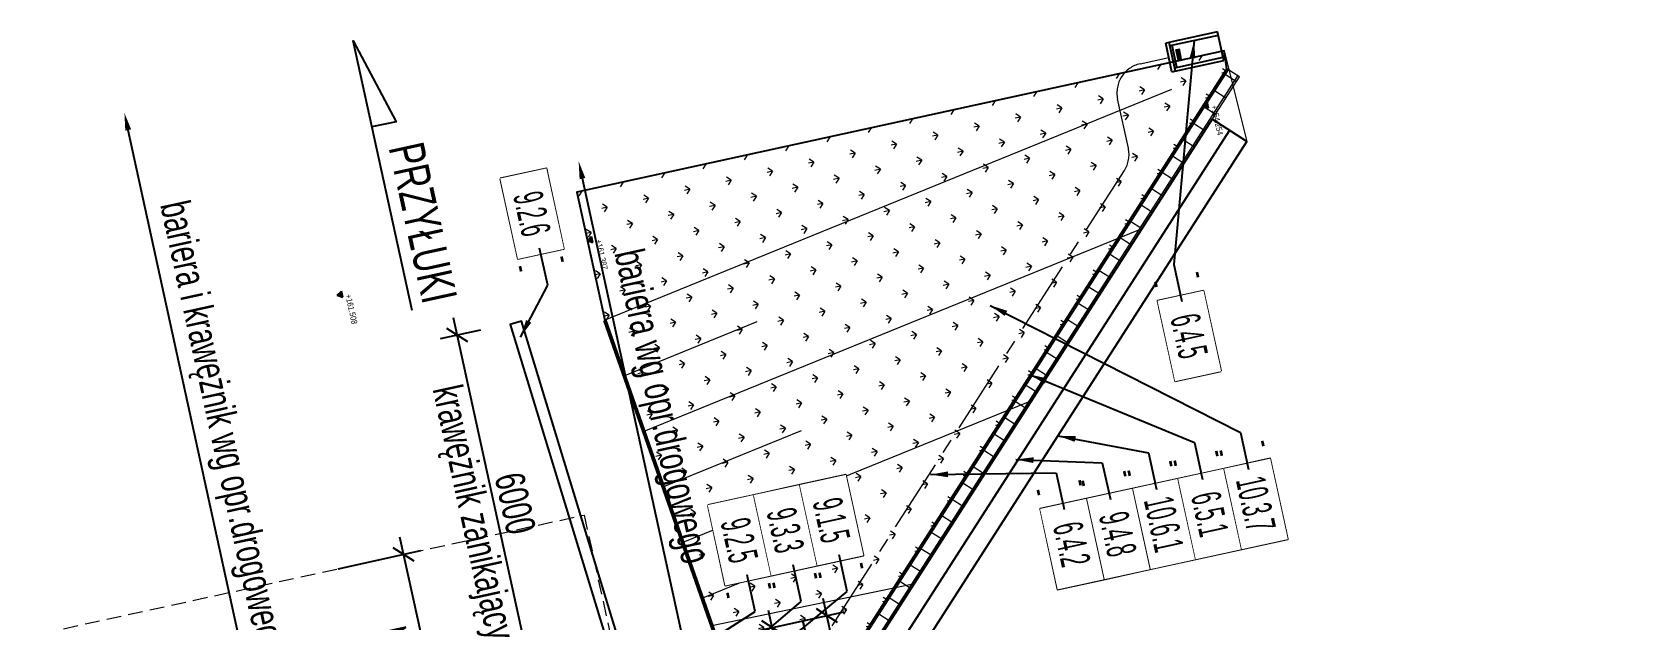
# Model space of a CAD drawing. Header units: metres. Extents: x 8416582 to 8417409, y 5771873 to 5772737.
# Drawn here: x 8416696.01 to 8416723.1, y 5772263.98 to 5772273.95 of the extents above; entities that cross this region are included whole.
import ezdxf
from ezdxf.enums import TextEntityAlignment as Align

# ---------------------------------------------------------------- set-up
doc = ezdxf.new("R2010")
doc.units = ezdxf.units.M
doc.set_wipeout_variables(frame=1)
doc.header["$PDSIZE"] = 0.05
doc.linetypes.add('CENTER', pattern=[2, 1.25, -0.25, 0.25, -0.25])
doc.linetypes.add('HIDDEN', pattern=[0.375, 0.25, -0.125])
for name, color, linetype in [('00RysOpi-T', 2, 'Continuous'), ('AII_M_balustrady', 8, 'Continuous'), ('AII_M_konstrukcja beton', 3, 'Continuous'), ('AII_M_krawężnik', 9, 'Continuous'), ('AII_M_opisy do legendy', 2, 'Continuous'), ('AII_M_opisy kierunki', 1, 'Continuous'), ('AII_odwodnienie_drenaż', 140, 'Continuous')]:
    doc.layers.add(name, color=color, linetype=linetype)
for name, color, linetype, lineweight in [('AII_D_skarpa', 62, 'Continuous', 50), ('AII_M_konstrukcja 0.18', 9, 'Continuous', 18), ('AII_M_konstrukcja 0.25', 1, 'Continuous', 25), ('AII_M_kreskowanie', 8, 'Continuous', 0), ('AII_M_odwodnienie', 8, 'Continuous', 9), ('AII_M_opisy wymiary', 1, 'Continuous', 25), ('AII_M_skarpy', 9, 'Continuous', 18), ('AII_M_wymiary', 1, 'Continuous', 25)]:
    doc.layers.add(name, color=color, linetype=linetype, lineweight=lineweight)
doc.layers.add('AII_M_opisy rzedne skarpy', color=6, linetype='Continuous', plot=False)
doc.layers.add('AII_M_przedmiar', color=1, linetype='Continuous', plot=False)
doc.styles.add('CDMSTYLE', font='CDMSIMPL.shx', dxfattribs={"width": 0.7, "bigfont": 'CDMBIGPL.shx'})
doc.linetypes.add('OGRODZENIE1', pattern='A,6.35,-2.54,[133,ltypeshp.shx,S=2.54,R=0,X=-2.54,Y=0],-2.54,25.4', length=36.83)
doc.dimstyles.new('CDM-ME200MM', dxfattribs={"dimscale": 0.2, "dimtxt": 2.5, "dimasz": 1.5, "dimexe": 1.5, "dimexo": 5, "dimgap": 0.5, "dimtad": 1, "dimdec": 0, "dimlfac": 1000, "dimrnd": 1, "dimzin": 9, "dimtxsty": 'CDMSTYLE', "dimblk": 'OBLIQUE', "dimcen": 2.5, "dimdle": 1.5, "dimclrd": 9, "dimclre": 9, "dimclrt": 1, "dimadec": 1, "dimazin": 2, "dimtfac": 1, "dimtdec": 0, "dimtix": 1, "dimtmove": 2, "dimatfit": 3, "dimfxl": 1, "dimtvp": 1, "dimtolj": 1, "dimtzin": 0, "dimlwd": 25, "dimlwe": 25, "dimarcsym": 0})
doc.dimstyles.new('CDM-ME200MM$7', dxfattribs={"dimscale": 0.2, "dimtxt": 2.5, "dimasz": 1.5, "dimexe": 1.5, "dimexo": 5, "dimgap": 0.5, "dimtad": 1, "dimdec": 0, "dimlfac": 1000, "dimrnd": 1, "dimzin": 9, "dimtxsty": 'CDMSTYLE', "dimblk": 'OBLIQUE', "dimcen": 2.5, "dimdle": 1.5, "dimclrd": 9, "dimclre": 9, "dimclrt": 1, "dimadec": 1, "dimazin": 2, "dimtfac": 1, "dimtdec": 0, "dimtix": 1, "dimtmove": 2, "dimatfit": 3, "dimfxl": 1, "dimtvp": 1, "dimtolj": 1, "dimtzin": 0, "dimlwd": 25, "dimlwe": 25, "dimarcsym": 0})

# ---------------------------------------------------------------- blocks, each defined once
blk = doc.blocks.new('_OBLIQUE')
at = {"color": 0, "linetype": 'ByBlock'}
blk.add_line((-0.5, -0.5), (0.5, 0.5), dxfattribs=at)
blk = doc.blocks.new('*D70')
at = {"layer": 'AII_M_opisy wymiary', "color": 9, "lineweight": 25, "transparency": 16777216}
for p, q in [((8416709.53, 5772259.483), (8416708.517, 5772264.124)), ((8416707.642, 5772263.626), (8416708.874, 5772263.895)), ((8416708.527, 5772259.571), (8416709.759, 5772259.84))]:
    blk.add_line(p, q, dxfattribs=at)
at = {"layer": 'Defpoints', "color": 0, "lineweight": 25, "transparency": 16777216}
for p in [(8416708.581, 5772263.831), (8416706.665, 5772263.412), (8416707.55, 5772259.358, 0)]:
    blk.add_point(p, dxfattribs=at)
at = {"layer": 'AII_M_opisy wymiary', "color": 9, "lineweight": 25, "transparency": 16777216, "xscale": 0.3, "yscale": 0.3, "zscale": 0.3}
for p, rotation in [((8416708.581, 5772263.831), 102.3200789319986), ((8416709.466, 5772259.776), 282.3200789319986)]:
    blk.add_blockref('_OBLIQUE', p, dxfattribs=dict(at, rotation=rotation))
at = {"layer": 'AII_M_opisy wymiary', "color": 1, "lineweight": 25, "transparency": 16777216, "insert": (8416709.365, 5772261.878), "char_height": 0.5, "attachment_point": 5, "rotation": 282.3201, "style": 'CDMSTYLE', "bg_fill": 3, "box_fill_scale": 1.1, "bg_fill_color": 256, "bg_fill_true_color": 13158600, "bg_fill_transparency": 0}
blk.add_mtext('\\A1;4150', dxfattribs=at)
blk = doc.blocks.new('*D83')
at = {"layer": 'AII_M_opisy wymiary', "color": 9, "lineweight": 25, "transparency": 16777216}
for p, q in [((8416704.579, 5772262.642), (8416703.17, 5772269.09)), ((8416703.627, 5772268.883), (8416702.941, 5772268.733)), ((8416704.908, 5772263.021), (8416704.221, 5772262.871))]:
    blk.add_line(p, q, dxfattribs=at)
at = {"layer": 'Defpoints', "color": 0, "lineweight": 25, "transparency": 16777216}
for p in [(8416704.604, 5772269.096), (8416703.234, 5772268.797), (8416705.885, 5772263.234)]:
    blk.add_point(p, dxfattribs=at)
at = {"layer": 'AII_M_opisy wymiary', "color": 9, "lineweight": 25, "transparency": 16777216, "xscale": 0.3, "yscale": 0.3, "zscale": 0.3}
for p, rotation in [((8416703.234, 5772268.797), 102.3200859755738), ((8416704.515, 5772262.935), 282.3200859755738)]:
    blk.add_blockref('_OBLIQUE', p, dxfattribs=dict(at, rotation=rotation))
at = {"layer": 'AII_M_opisy wymiary', "color": 1, "lineweight": 25, "transparency": 16777216, "char_height": 0.5, "attachment_point": 5, "rotation": 282.3201, "style": 'CDMSTYLE'}
for s, insert in [('\\A1;krawężnik zanikający', (8416703.451, 5772265.774)), ('\\A1;6000', (8416704.216, 5772265.941))]:
    blk.add_mtext(s, dxfattribs=dict(at, insert=insert))
blk = doc.blocks.new('*D114')
at = {"layer": 'AII_M_opisy wymiary', "color": 9, "lineweight": 25, "transparency": 16777216}
for p, q in [((8416701.211, 5772264.831), (8416702.616, 5772265.138)), ((8416703.646, 5772259.017), (8416702.259, 5772265.367)), ((8416702.47, 5772259.067), (8416703.875, 5772259.374))]:
    blk.add_line(p, q, dxfattribs=at)
at = {"layer": 'Defpoints', "color": 0, "lineweight": 25, "transparency": 16777216}
for p in [(8416702.323, 5772265.074), (8416700.234, 5772264.618), (8416701.493, 5772258.854)]:
    blk.add_point(p, dxfattribs=at)
at = {"layer": 'AII_M_opisy wymiary', "color": 9, "lineweight": 25, "transparency": 16777216, "xscale": 0.3, "yscale": 0.3, "zscale": 0.3}
for p, rotation in [((8416702.323, 5772265.074), 102.3200859755738), ((8416703.582, 5772259.31), 282.3200859755738)]:
    blk.add_blockref('_OBLIQUE', p, dxfattribs=dict(at, rotation=rotation))
at = {"layer": 'AII_M_opisy wymiary', "color": 1, "lineweight": 25, "transparency": 16777216, "char_height": 0.5, "attachment_point": 5, "rotation": 282.3201, "style": 'CDMSTYLE'}
for s, insert in [('\\A1;płyta przejściowa', (8416702.529, 5772262.1)), ('\\A1;5900', (8416703.294, 5772262.267))]:
    blk.add_mtext(s, dxfattribs=dict(at, insert=insert))
blk = doc.blocks.new('OpiNum01')
at = {"layer": 'AII_M_opisy do legendy', "color": 0, "linetype": 'Continuous'}
blk.add_lwpolyline([(-3.5, -2), (3.5, -2), (3.5, 2), (-3.5, 2)], close=True, dxfattribs=at)
at = {"color": 9, "linetype": 'Continuous', "lineweight": 25, "style": 'CDMSTYLE', "width": 0.7, "flags": 1}
for tag, p in [('NAZWAPOL', (-4.1, -6.8)), ('NAZWAANG', (-4.1, -10.48)), ('SPECYF', (-4.1, -14.15)), ('ID', (-4.1, -17.82)), ('BAZA', (-4.1, -21.5)), ('RYSUNEK', (-4.1, -25.17))]:
    blk.add_attdef(tag, p, '', height=2, dxfattribs=at)
at = {"layer": 'AII_M_opisy do legendy', "linetype": 'Continuous', "lineweight": -2, "style": 'CDMSTYLE', "width": 0.5}
blk.add_attdef('NR', text='', height=2.5, dxfattribs=at).set_placement((0, 0), align=Align.MIDDLE)
at = {"color": 0, "linetype": 'Continuous'}
blk.add_wipeout([(-3.5, -2), (3.5, -2), (3.5, 2), (-3.5, 2)], dxfattribs=at).dxf.layer = 'AII_M_opisy do legendy'
blk = doc.blocks.new('OpiTxt01')
at = {"color": 0, "linetype": 'Continuous', "lineweight": 20, "style": 'CDMSTYLE', "width": 0.7}
blk.add_attdef('TEKST_GORNY', (1, 0.89), '', height=2, dxfattribs=at)
at = {"color": 0, "linetype": 'Continuous', "lineweight": -2, "style": 'CDMSTYLE', "width": 0.7}
blk.add_attdef('TEKST_DOLNY', (1.05, -2.73), '', height=2, dxfattribs=at)
blk = doc.blocks.new('*D123')
at = {"layer": 'AII_M_wymiary', "color": 9, "lineweight": 25, "transparency": 16777216}
for p, q in [((8416707.159, 5772263.213), (8416705.358, 5772271.457)), ((8416707.642, 5772263.626), (8416707.388, 5772263.57))]:
    blk.add_line(p, q, dxfattribs=at)
blk.add_solid([(8416705.407, 5772271.468), (8416705.31, 5772271.446), (8416705.294, 5772271.75)], dxfattribs=at)
at = {"layer": 'Defpoints', "color": 0, "lineweight": 25, "transparency": 16777216}
for p in [(8416706.092, 5772271.924), (8416705.294, 5772271.75), (8416706.665, 5772263.412, 0)]:
    blk.add_point(p, dxfattribs=at)
at = {"layer": 'AII_M_wymiary', "color": 9, "lineweight": 25, "transparency": 16777216, "xscale": 0.3, "yscale": 0.3, "zscale": 0.3, "rotation": 282.3200787248642}
blk.add_blockref('_OBLIQUE', (8416707.095, 5772263.506), dxfattribs=at)
at = {"layer": 'AII_M_wymiary', "color": 1, "transparency": 16777216, "insert": (8416706.65, 5772267.574), "char_height": 0.5, "attachment_point": 5, "rotation": 282.3201, "style": 'CDMSTYLE'}
blk.add_mtext('\\A1;bariera wg opr.drogowego', dxfattribs=at)
blk = doc.blocks.new('*D124')
at = {"layer": 'AII_M_wymiary', "color": 9, "lineweight": 25, "transparency": 16777216}
for p, q in [((8416699.968, 5772261.643), (8416697.644, 5772272.282)), ((8416700.363, 5772262.036), (8416700.197, 5772262))]:
    blk.add_line(p, q, dxfattribs=at)
blk.add_solid([(8416697.693, 5772272.293), (8416697.595, 5772272.271), (8416697.58, 5772272.575)], dxfattribs=at)
at = {"layer": 'Defpoints', "color": 0, "lineweight": 25, "transparency": 16777216}
for p in [(8416697.58, 5772272.575), (8416696.428, 5772272.323), (8416699.386, 5772261.823)]:
    blk.add_point(p, dxfattribs=at)
at = {"layer": 'AII_M_wymiary', "color": 9, "lineweight": 25, "transparency": 16777216, "xscale": 0.3, "yscale": 0.3, "zscale": 0.3, "rotation": 282.3200787248642}
blk.add_blockref('_OBLIQUE', (8416699.904, 5772261.936), dxfattribs=at)
at = {"layer": 'AII_M_wymiary', "color": 1, "transparency": 16777216, "insert": (8416699.197, 5772267.201), "char_height": 0.5, "attachment_point": 5, "rotation": 282.3201, "style": 'CDMSTYLE'}
blk.add_mtext('\\A1;bariera i krawężnik wg opr.drogowego', dxfattribs=at)
blk = doc.blocks.new('*U201')
at = {"color": 0, "linetype": 'ByBlock', "lineweight": -2, "ltscale": 0.5}
for p, q in [((-0.125, 13.86), (0.125, 13.86)), ((-0.095, 0), (-0.095, 13.952)), ((-0.095, 0), (-0.095, 13.952)), ((0.095, 0), (0.095, 13.952)), ((0.095, 0), (0.095, 13.952)), ((-0.125, 13.53), (0.125, 13.53)), ((-0.125, 13.2), (0.125, 13.2)), ((-0.125, 12.87), (0.125, 12.87)), ((-0.125, 12.54), (0.125, 12.54)), ((-0.125, 12.21), (0.125, 12.21)), ((-0.125, 11.88), (0.125, 11.88)), ((-0.125, 11.55), (0.125, 11.55)), ((-0.125, 11.22), (0.125, 11.22)), ((-0.125, 10.89), (0.125, 10.89)), ((-0.125, 10.56), (0.125, 10.56)), ((-0.125, 10.23), (0.125, 10.23)), ((-0.125, 9.9), (0.125, 9.9)), ((-0.125, 9.57), (0.125, 9.57)), ((-0.125, 9.24), (0.125, 9.24)), ((-0.125, 8.91), (0.125, 8.91)), ((-0.125, 8.58), (0.125, 8.58)), ((-0.125, 8.25), (0.125, 8.25)), ((-0.125, 7.92), (0.125, 7.92)), ((-0.125, 7.59), (0.125, 7.59)), ((-0.125, 7.26), (0.125, 7.26)), ((-0.125, 6.93), (0.125, 6.93)), ((-0.125, 6.6), (0.125, 6.6)), ((-0.125, 6.27), (0.125, 6.27)), ((-0.125, 5.94), (0.125, 5.94)), ((-0.125, 5.61), (0.125, 5.61)), ((-0.125, 5.28), (0.125, 5.28)), ((-0.125, 4.95), (0.125, 4.95)), ((-0.125, 4.62), (0.125, 4.62)), ((-0.125, 4.29), (0.125, 4.29)), ((-0.125, 3.96), (0.125, 3.96)), ((-0.125, 3.63), (0.125, 3.63)), ((-0.125, 3.3), (0.125, 3.3)), ((-0.125, 2.97), (0.125, 2.97))]:
    blk.add_line(p, q, dxfattribs=at)
blk.add_lwpolyline([(-0.125, 0), (0.125, 0), (0.125, 13.952), (-0.125, 13.952)], close=True, dxfattribs=at)
blk = doc.blocks.new('WD-68_podpory_rzut')
at = {"layer": 'AII_M_konstrukcja 0.18', "linetype": 'HIDDEN'}
blk.add_lwpolyline([(-7.7, 1.275), (-1.8, 1.275), (-1.8, -9.275), (-7.7, -9.275)], close=True, dxfattribs=at)
blk = doc.blocks.new('*U211')
at = {"layer": 'AII_M_opisy kierunki', "color": 0, "lineweight": -2}
blk.add_lwpolyline([(23.44, 0), (0, 0), (7.5, 2.1), (7.5, 2.1), (7.5, 0)], dxfattribs=at)
at = {"layer": 'AII_M_opisy kierunki', "color": 2, "lineweight": -2, "style": 'CDMSTYLE', "width": 0.7}
blk.add_attdef('KIERUNEK', (9.5, 1), '', height=3, dxfattribs=at)
blk = doc.blocks.new('*D214')
at = {"layer": 'AII_M_opisy wymiary', "color": 9, "lineweight": 25, "transparency": 16777216}
for p, q in [((8416722.869, 5772202.876), (8416709.448, 5772264.327)), ((8416707.446, 5772263.583), (8416709.805, 5772264.098)), ((8416720.935, 5772202.76), (8416723.098, 5772203.233))]:
    blk.add_line(p, q, dxfattribs=at)
at = {"layer": 'Defpoints', "color": 0, "lineweight": 25, "transparency": 16777216}
for p in [(8416709.512, 5772264.034), (8416706.469, 5772263.37, 0), (8416719.958, 5772202.547)]:
    blk.add_point(p, dxfattribs=at)
at = {"layer": 'AII_M_opisy wymiary', "color": 9, "lineweight": 25, "transparency": 16777216, "xscale": 0.3, "yscale": 0.3, "zscale": 0.3}
for p, rotation in [((8416709.512, 5772264.034), 102.3200789319986), ((8416722.805, 5772203.169), 282.3200789319986)]:
    blk.add_blockref('_OBLIQUE', p, dxfattribs=dict(at, rotation=rotation))
at = {"layer": 'AII_M_opisy wymiary', "color": 1, "transparency": 16777216, "insert": (8416716.5, 5772233.676), "char_height": 0.5, "attachment_point": 5, "rotation": 282.3201, "style": 'CDMSTYLE'}
blk.add_mtext('\\A1;62300', dxfattribs=at)
blk = doc.blocks.new('Wylot_prefabrykowany')
at = {"layer": 'AII_odwodnienie_drenaż', "color": 0, "linetype": 'ByBlock', "lineweight": -2, "ltscale": 0.01}
for points in [[(0, 0.25), (0, -0.25)], [(0, 0.25), (0.9, 0.25)], [(0.06, 0.25), (0.06, -0.25)], [(0.06, 0.19), (0.9, 0.19)], [(0.1, 0.19), (0.1, -0.19)], [(0.15, 0.103), (0.15, -0.107)], [(0.17, 0.103), (0.17, -0.107)], [(0.2, 0.103), (0.2, -0.107)], [(0.9, 0.25), (0.9, -0.25)], [(0.9, -0.25), (0, -0.25)], [(0.9, -0.19), (0.06, -0.19)]]:
    blk.add_lwpolyline(points, dxfattribs=at)
blk = doc.blocks.new('00kota4')
at = {"linetype": 'Continuous', "lineweight": 25}
blk.add_hatch(color=0, dxfattribs=at).paths.add_polyline_path([(-1.04, 1.66), (0, 0), (1.08, 1.66)])
at = {"color": 0, "linetype": 'Continuous', "lineweight": 25}
for p, q in [((0, 0), (-1.04, 1.66)), ((1.08, 1.66), (-1.04, 1.66)), ((0, 0), (1.08, 1.66))]:
    blk.add_line(p, q, dxfattribs=at)
at = {"color": 0, "linetype": 'Continuous', "lineweight": 25, "style": 'CDMSTYLE', "width": 0.85}
blk.add_attdef('%%P000.000', (0.49, 2.69), '', height=2, dxfattribs=at)

msp = doc.modelspace()

# ---------------------------------------------------------------- linework, layer by layer
at = {"layer": 'AII_D_skarpa'}
msp.add_lwpolyline([(8416707.6416, 5772263.6256), (8416705.7395, 5772269.0544)], dxfattribs=at)
at = {"layer": 'AII_M_balustrady', "linetype": 'OGRODZENIE1', "ltscale": 0.05}
msp.add_lwpolyline([(8416707.3216, 5772260.6385), (8416709.1339, 5772261.0343), (8416716.3449, 5772272.2753)], dxfattribs=at)
at = {"layer": 'AII_M_konstrukcja 0.25', "color": 1, "lineweight": 25}
msp.add_lwpolyline([(8416707.3963, 5772260.2967), (8416709.3502, 5772260.7234), (8416716.6395, 5772272.0864), (8416716.0503, 5772272.4643), (8416708.9176, 5772261.3453), (8416707.247, 5772260.9805)], dxfattribs=at)
at = {"layer": 'AII_M_krawężnik', "color": 1}
msp.add_lwpolyline([(8416706.0806, 5772263.2772), (8416704.323, 5772269.0335), (8416704.1312, 5772268.9768), (8416705.8847, 5772263.2345)], dxfattribs=at)
at = {"layer": 'AII_M_kreskowanie'}
msp.add_lwpolyline([(8416716.2578, 5772273.6262), (8416716.6395, 5772272.0864), (8416716.0503, 5772272.4643), (8416708.8687, 5772261.3347), (8416707.247, 5772260.9805), (8416706.9266, 5772262.4472, 0.3996326), (8416707.6416, 5772263.6256), (8416705.7395, 5772269.0544), (8416705.2653, 5772271.2254)], format="xyb", close=True, dxfattribs=at)
at = {"layer": 'AII_M_skarpy', "color": 62}
for points in [[(8416716.2578, 5772273.6262), (8416705.2653, 5772271.2254)], [(8416715.3608, 5772272.9677), (8416705.7395, 5772269.0544)], [(8416714.7998, 5772270.5804), (8416706.4016, 5772267.1647)], [(8416708.3213, 5772269.025), (8416706.0706, 5772268.1095)], [(8416712.9258, 5772267.6591), (8416707.0638, 5772265.2749)], [(8416709.0748, 5772267.1724), (8416706.7327, 5772266.2198)], [(8416709.8283, 5772265.3197), (8416707.3949, 5772264.33)], [(8416707.558, 5772263.8643), (8416710.9451, 5772264.5714)]]:
    msp.add_lwpolyline(points, dxfattribs=at)

# ---------------------------------------------------------------- block references
at = {"layer": '00RysOpi-T', "color": 1, "linetype": 'Continuous', "lineweight": 0, "xscale": 0.2, "yscale": 0.2, "zscale": 0.2, "rotation": 282.3200789319986}
msp.add_blockref('OpiNum01', (8416704.5036, 5772270.861), dxfattribs=at).add_auto_attribs({'NR': '9.2.6'})
at = {"layer": 'AII_M_konstrukcja beton', "color": 9, "lineweight": 18, "rotation": 327.3200795491838}
msp.add_blockref('*U201', (8416708.8748, 5772261.5101), dxfattribs=at)
at = {"layer": 'AII_M_odwodnienie', "linetype": 'Continuous', "lineweight": 25, "xscale": -1, "rotation": 192.3200793430321}
msp.add_blockref('Wylot_prefabrykowany', (8416715.3165, 5772273.5125), dxfattribs=at)
at = {"layer": 'AII_M_opisy kierunki', "lineweight": 25, "xscale": 0.2, "yscale": 0.2, "zscale": 0.2, "rotation": 282.3200789319986}
msp.add_blockref('*U211', (8416701.4636, 5772273.7998), dxfattribs=at).add_auto_attribs({'KIERUNEK': 'PRZYŁUKI'})
at = {"layer": 'AII_M_opisy rzedne skarpy', "linetype": 'Continuous', "xscale": 0.05, "yscale": 0.05, "zscale": 0.05, "rotation": 282.3200789447779}
for p, values in [((8416715.8968, 5772272.6881), {'%%P000.000': '+154.254'}), ((8416705.4445, 5772270.4052), {'%%P000.000': '+161.387'}), ((8416701.1947, 5772269.4771), {'%%P000.000': '+161.508'})]:
    msp.add_blockref('00kota4', p, dxfattribs=at).add_auto_attribs(values)

# ---------------------------------------------------------------- dimensions: what is measured, and where the dimension line sits
at = {"layer": 'AII_M_opisy wymiary', "color": 1, "lineweight": 25}
for base, p1, p2, text, picture, middle in [((8416703.2343, 5772268.7971), (8416705.8847, 5772263.2345), (8416704.6044, 5772269.0963), '<>\\Xkrawężnik zanikający', '*D83', (8416703.8745, 5772265.8661)), ((8416702.3227, 5772265.074, 0), (8416701.4932, 5772258.8538, 0), (8416700.2343, 5772264.6179, 0), '<>\\Xpłyta przejściowa', '*D114', (8416702.9522, 5772262.192, 0))]:
    dim = msp.add_linear_dim(base=base, p1=p1, p2=p2, angle=102.32009, text=text, dimstyle='CDM-ME200MM', dxfattribs=at)
    dim.commit()
    dim.dimension.update_dxf_attribs({"geometry": picture, "text_midpoint": middle})
at = {"layer": 'AII_M_opisy wymiary'}
dim = msp.add_linear_dim(base=(8416709.512, 5772264.0341), p1=(8416719.9578, 5772202.5469), p2=(8416706.4693, 5772263.3696, 0), angle=282.32008, dimstyle='CDM-ME200MM', dxfattribs=at)
dim.commit()
dim.dimension.update_dxf_attribs({"geometry": '*D214', "text_midpoint": (8416716.5005, 5772233.6761)})
at = {"layer": 'AII_M_wymiary'}
dim = msp.add_linear_dim(base=(8416697.5799, 5772272.5752), p1=(8416699.3864, 5772261.8226), p2=(8416696.4275, 5772272.3235), angle=282.32008, text='bariera i krawężnik wg opr.drogowego', dimstyle='CDM-ME200MM', override={"dimblk1": 'OBLIQUE', "dimsah": 1, "dimse2": 1}, dxfattribs=at)
dim.commit()
dim.dimension.update_dxf_attribs({"geometry": '*D124', "text_midpoint": (8416699.1971, 5772267.2013)})

# ---------------------------------------------------------------- next in the draw order: block references
at = {"layer": '00RysOpi-T', "color": 1, "linetype": 'Continuous', "lineweight": 0, "xscale": 0.2, "yscale": 0.2, "zscale": 0.2, "rotation": 282.3200789319986}
msp.add_blockref('OpiNum01', (8416715.2326, 5772265.5904), dxfattribs=at).add_auto_attribs({'NR': '10.6.1'})
at = {"layer": 'Defpoints', "color": 250, "linetype": 'Continuous', "lineweight": 0, "xscale": 0.2, "yscale": 0.2, "zscale": 0.2, "rotation": 282.3200789319986}
msp.add_blockref('OpiTxt01', (8416704.6316, 5772270.2748), dxfattribs=at).add_auto_attribs({'TEKST_GORNY': '-', 'TEKST_DOLNY': '-'})

# ---------------------------------------------------------------- next in the draw order: dimensions: what is measured, and where the dimension line sits
at = {"layer": 'AII_M_wymiary'}
dim = msp.add_linear_dim(base=(8416705.2944, 5772271.7501), p1=(8416706.6647, 5772263.4122, 0), p2=(8416706.0923, 5772271.9244), angle=282.32008, text='bariera wg opr.drogowego', dimstyle='CDM-ME200MM', override={"dimblk1": 'OBLIQUE', "dimsah": 1, "dimse2": 1}, dxfattribs=at)
dim.commit()
dim.dimension.update_dxf_attribs({"geometry": '*D123', "text_midpoint": (8416706.65, 5772267.5741)})

# ---------------------------------------------------------------- next in the draw order: leaders
at = {"layer": '00RysOpi-T', "color": 9, "linetype": 'Continuous', "lineweight": 0}
msp.add_leader([(8416704.306, 5772268.7669), (8416704.7682, 5772269.6495), (8416704.6316, 5772270.2748)], dimstyle='CDM-ME200MM$7', dxfattribs=at)

# ---------------------------------------------------------------- next in the draw order: hatches: boundary and pattern name
at = {"layer": 'AII_M_kreskowanie'}
h = msp.add_hatch(dxfattribs=at)
h.set_pattern_fill('GRASS', color=256, scale=0.02, angle=-180)
h.set_pattern_definition([(192.3201, (8416672.3708, 5772223.59705), (-0.2742923, -0.4275836), [0.09525, -0.6231705]), (147.3201, (8416672.3708, 5772223.59705), (-0.2742923, -0.4275836), [0.09525, -0.41275]), (237.3201, (8416672.3708, 5772223.59705), (0.4275836, -0.2742923), [0.09525, -0.41275])])
edge = h.paths.add_edge_path()
edge.add_arc((8416706.719, 5772263.3983), 2.4448, 282.3173, 372.9097)
edge.add_line((8416709.1021, 5772263.9446), (8416709.4032, 5772262.5655))
edge.add_line((8416709.4032, 5772262.5655), (8416716.3028, 5772273.3209))
edge.add_line((8416716.3028, 5772273.3209), (8416716.2578, 5772273.6262))
edge.add_line((8416716.2578, 5772273.6262), (8416705.2653, 5772271.2254))
edge.add_line((8416705.2653, 5772271.2254), (8416705.7395, 5772269.0544))
edge.add_line((8416705.7395, 5772269.0544), (8416707.6386, 5772263.6344))
edge.add_arc((8416706.6659, 5772263.4106), 0.9981, -74.855, 12.95978, ccw=False)
edge.add_line((8416706.9266, 5772262.4472), (8416707.2406, 5772261.0098))

# ---------------------------------------------------------------- next in the draw order: block references
at = {"layer": 'AII_M_konstrukcja 0.25', "linetype": 'HIDDEN', "rotation": 282.3200789319986}
msp.add_blockref('WD-68_podpory_rzut', (8416705.7852, 5772257.9488, 0), dxfattribs=at)
at = {"layer": 'Defpoints', "color": 250, "linetype": 'Continuous', "lineweight": 0, "xscale": 0.2, "yscale": 0.2, "zscale": 0.2, "rotation": 282.3200789319986}
msp.add_blockref('OpiTxt01', (8416714.968, 5772266.8019), dxfattribs=at).add_auto_attribs({'TEKST_GORNY': '-', 'TEKST_DOLNY': '-'})

# ---------------------------------------------------------------- next in the draw order: leaders
at = {"layer": '00RysOpi-T', "color": 9, "linetype": 'Continuous', "lineweight": 0}
msp.add_leader([(8416713.4316, 5772267.09), (8416714.968, 5772266.8019), (8416715.1046, 5772266.1766)], dimstyle='CDM-ME200MM$7', dxfattribs=at)

# ---------------------------------------------------------------- next in the draw order: block references
at = {"layer": '00RysOpi-T', "color": 1, "linetype": 'Continuous', "lineweight": 0, "xscale": 0.2, "yscale": 0.2, "zscale": 0.2}
for p, rotation, values in [((8416716.0142, 5772265.7611), 282.3200792684716, {'NR': '6.5.1'}), ((8416708.0258, 5772265.3141), 282.3200785295107, {'NR': '9.2.5'}), ((8416714.451, 5772265.4197), 282.3200805545751, {'NR': '9.4.8'})]:
    msp.add_blockref('OpiNum01', p, dxfattribs=dict(at, rotation=rotation)).add_auto_attribs(values)

# ---------------------------------------------------------------- next in the draw order: block references
at = {"layer": 'Defpoints', "color": 250, "linetype": 'Continuous', "lineweight": 0, "xscale": 0.2, "yscale": 0.2, "zscale": 0.2}
for p, rotation in [((8416715.7496, 5772266.9726), 282.3200792684716), ((8416714.1865, 5772266.6312), 282.3200805545751), ((8416708.1538, 5772264.7279), 282.3200785295107)]:
    msp.add_blockref('OpiTxt01', p, dxfattribs=dict(at, rotation=rotation)).add_auto_attribs({'TEKST_GORNY': '-', 'TEKST_DOLNY': '-'})

# ---------------------------------------------------------------- next in the draw order: leaders
at = {"layer": '00RysOpi-T', "color": 9, "linetype": 'Continuous', "lineweight": 0}
for points in [[(8416712.95, 5772268.1325), (8416715.7496, 5772266.9726), (8416715.8862, 5772266.3473)], [(8416712.7178, 5772266.6866), (8416714.1865, 5772266.6312), (8416714.323, 5772266.0059)], [(8416706.0128, 5772262.6476), (8416708.2904, 5772264.1027), (8416708.1538, 5772264.7279)]]:
    msp.add_leader(points, dimstyle='CDM-ME200MM$7', dxfattribs=at)

# ---------------------------------------------------------------- next in the draw order: block references
at = {"layer": '00RysOpi-T', "color": 1, "linetype": 'Continuous', "lineweight": 0, "xscale": 0.2, "yscale": 0.2, "zscale": 0.2}
for p, rotation, values in [((8416716.7958, 5772265.9318), 282.3200791821513, {'NR': '10.3.7'}), ((8416708.8074, 5772265.4848), 282.320078638114, {'NR': '9.3.3'})]:
    msp.add_blockref('OpiNum01', p, dxfattribs=dict(at, rotation=rotation)).add_auto_attribs(values)

# ---------------------------------------------------------------- next in the draw order: block references
at = {"layer": 'Defpoints', "color": 250, "linetype": 'Continuous', "lineweight": 0, "xscale": 0.2, "yscale": 0.2, "zscale": 0.2}
for p, rotation in [((8416716.5312, 5772267.1433), 282.3200791821513), ((8416708.9354, 5772264.8986), 282.320078638114)]:
    msp.add_blockref('OpiTxt01', p, dxfattribs=dict(at, rotation=rotation)).add_auto_attribs({'TEKST_GORNY': '-', 'TEKST_DOLNY': '-'})

# ---------------------------------------------------------------- next in the draw order: leaders
at = {"layer": '00RysOpi-T', "color": 9, "linetype": 'Continuous', "lineweight": 0}
for points in [[(8416712.284, 5772269.3038), (8416716.5312, 5772267.1433), (8416716.6677, 5772266.518)], [(8416706.4347, 5772262.0322), (8416709.0719, 5772264.2734), (8416708.9354, 5772264.8986)]]:
    msp.add_leader(points, dimstyle='CDM-ME200MM$7', dxfattribs=at)

# ---------------------------------------------------------------- next in the draw order: block references
at = {"layer": '00RysOpi-T', "color": 1, "linetype": 'Continuous', "lineweight": 0, "xscale": 0.1999999999999999, "yscale": 0.1999999999999999, "zscale": 0.1999999999999999, "rotation": 282.3200786412074}
msp.add_blockref('OpiNum01', (8416709.5889, 5772265.6555), dxfattribs=at).add_auto_attribs({'NR': '9.1.5'})

# ---------------------------------------------------------------- next in the draw order: block references
at = {"layer": 'Defpoints', "color": 250, "linetype": 'Continuous', "lineweight": 0, "xscale": 0.1999999999999999, "yscale": 0.1999999999999999, "zscale": 0.1999999999999999, "rotation": 282.3200786412074}
msp.add_blockref('OpiTxt01', (8416709.717, 5772265.0693), dxfattribs=at).add_auto_attribs({'TEKST_GORNY': '-', 'TEKST_DOLNY': '-'})

# ---------------------------------------------------------------- next in the draw order: leaders
at = {"layer": '00RysOpi-T', "color": 9, "linetype": 'Continuous', "lineweight": 0}
msp.add_leader([(8416707.0038, 5772262.094), (8416709.8535, 5772264.4441), (8416709.717, 5772265.0693)], dimstyle='CDM-ME200MM$7', dxfattribs=at)

# ---------------------------------------------------------------- next in the draw order: dimensions: what is measured, and where the dimension line sits
at = {"layer": 'AII_M_opisy wymiary', "color": 1, "lineweight": 25}
dim = msp.add_linear_dim(base=(8416708.5808, 5772263.8307), p1=(8416707.5502, 5772259.3578, 0), p2=(8416706.6647, 5772263.4122), angle=282.32008, dimstyle='CDM-ME200MM', override={"dimtfill": 1}, dxfattribs=at)
dim.commit()
dim.dimension.update_dxf_attribs({"geometry": '*D70', "text_midpoint": (8416709.3655, 5772261.8782)})

# ---------------------------------------------------------------- next in the draw order: linework, layer by layer
at = {"layer": 'AII_M_odwodnienie', "color": 140, "linetype": 'CENTER'}
msp.add_lwpolyline([(8416682.784, 5772265.9627), (8416683.2725, 5772266.0694, -0.4142136), (8416683.8677, 5772265.6876), (8416683.9421, 5772265.347, 0.1989124), (8416684.1606, 5772265.0328), (8416693.7242, 5772258.9446, 0.1989124), (8416694.1008, 5772258.877), (8416708.2029, 5772261.9569, 0.1989124), (8416708.517, 5772262.1754), (8416714.5613, 5772271.5976, 0.1989124), (8416714.6289, 5772271.9743), (8416714.4462, 5772272.8107, -0.4142136), (8416714.828, 5772273.4058), (8416715.3165, 5772273.5125)], format="xyb", dxfattribs=at)

# ---------------------------------------------------------------- next in the draw order: block references
at = {"layer": '00RysOpi-T', "color": 1, "linetype": 'Continuous', "lineweight": 0}
ref = msp.add_blockref('OpiNum01', (8416715.6638, 5772268.7842), dxfattribs=dict(at, xscale=0.2, yscale=0.2, zscale=0.2, rotation=102.3200774960018))
ref.add_attrib('NR', '6.4.5', dxfattribs={"layer": 'AII_M_opisy do legendy', "linetype": 'Continuous', "lineweight": -2, "height": 0.5, "rotation": 282.32008, "style": 'CDMSTYLE', "width": 0.5}).set_placement((8416715.6638, 5772268.7842), align=Align.MIDDLE)
ref = msp.add_blockref('OpiNum01', (8416713.6695, 5772265.249), dxfattribs=dict(at, xscale=0.2, yscale=0.2, zscale=0.2, rotation=102.320078922574))
ref.add_attrib('NR', '6.4.2', dxfattribs={"layer": 'AII_M_opisy do legendy', "linetype": 'Continuous', "lineweight": -2, "height": 0.5, "rotation": 282.32008, "style": 'CDMSTYLE', "width": 0.5}).set_placement((8416713.6695, 5772265.249), align=Align.MIDDLE)

# ---------------------------------------------------------------- next in the draw order: linework, layer by layer
at = {"layer": 'AII_M_przedmiar', "color": 1, "linetype": 'Continuous'}
msp.add_lwpolyline([(8416707.2406, 5772261.0098, 0.4172451), (8416709.1021, 5772263.9446), (8416709.4032, 5772262.5655), (8416716.3028, 5772273.3209), (8416716.2578, 5772273.6262), (8416705.2653, 5772271.2254), (8416705.7395, 5772269.0544), (8416707.6386, 5772263.6344, -0.4030864), (8416706.9266, 5772262.4472)], format="xyb", close=True, dxfattribs=at)

# ---------------------------------------------------------------- next in the draw order: block references
at = {"layer": 'Defpoints', "color": 250, "linetype": 'Continuous', "lineweight": 0}
ref = msp.add_blockref('OpiTxt01', (8416715.5358, 5772269.3703), dxfattribs=dict(at, xscale=0.2, yscale=0.2, zscale=0.2, rotation=102.3200774960018))
ref.add_attrib('TEKST_GORNY', '-', (8416714.9321, 5772269.6889), dxfattribs={"layer": '0', "color": 0, "linetype": 'Continuous', "lineweight": 20, "height": 0.4, "rotation": 282.32008, "style": 'CDMSTYLE', "width": 0.7})
ref.add_attrib('TEKST_DOLNY', '-', (8416715.6385, 5772269.8532), dxfattribs={"layer": '0', "color": 0, "linetype": 'Continuous', "lineweight": -2, "height": 0.4, "rotation": 282.32008, "style": 'CDMSTYLE', "width": 0.7})
ref = msp.add_blockref('OpiTxt01', (8416713.5414, 5772265.8352), dxfattribs=dict(at, xscale=0.2, yscale=0.2, zscale=0.2, rotation=102.320078922574))
ref.add_attrib('TEKST_GORNY', '-', (8416712.9378, 5772266.1538), dxfattribs={"layer": '0', "color": 0, "linetype": 'Continuous', "lineweight": 20, "height": 0.4, "rotation": 282.32008, "style": 'CDMSTYLE', "width": 0.7})
ref.add_attrib('TEKST_DOLNY', '-', (8416713.6442, 5772266.3181), dxfattribs={"layer": '0', "color": 0, "linetype": 'Continuous', "lineweight": -2, "height": 0.4, "rotation": 282.32008, "style": 'CDMSTYLE', "width": 0.7})

# ---------------------------------------------------------------- next in the draw order: leaders
at = {"layer": '00RysOpi-T', "color": 9, "linetype": 'Continuous', "lineweight": 0}
for points in [[(8416715.7449, 5772273.8006), (8416715.3992, 5772269.9956), (8416715.5358, 5772269.3703)], [(8416711.2672, 5772266.43), (8416713.4049, 5772266.4605), (8416713.5414, 5772265.8352)]]:
    msp.add_leader(points, dimstyle='CDM-ME200MM$7', dxfattribs=at)

doc.saveas('drawing.dxf')
